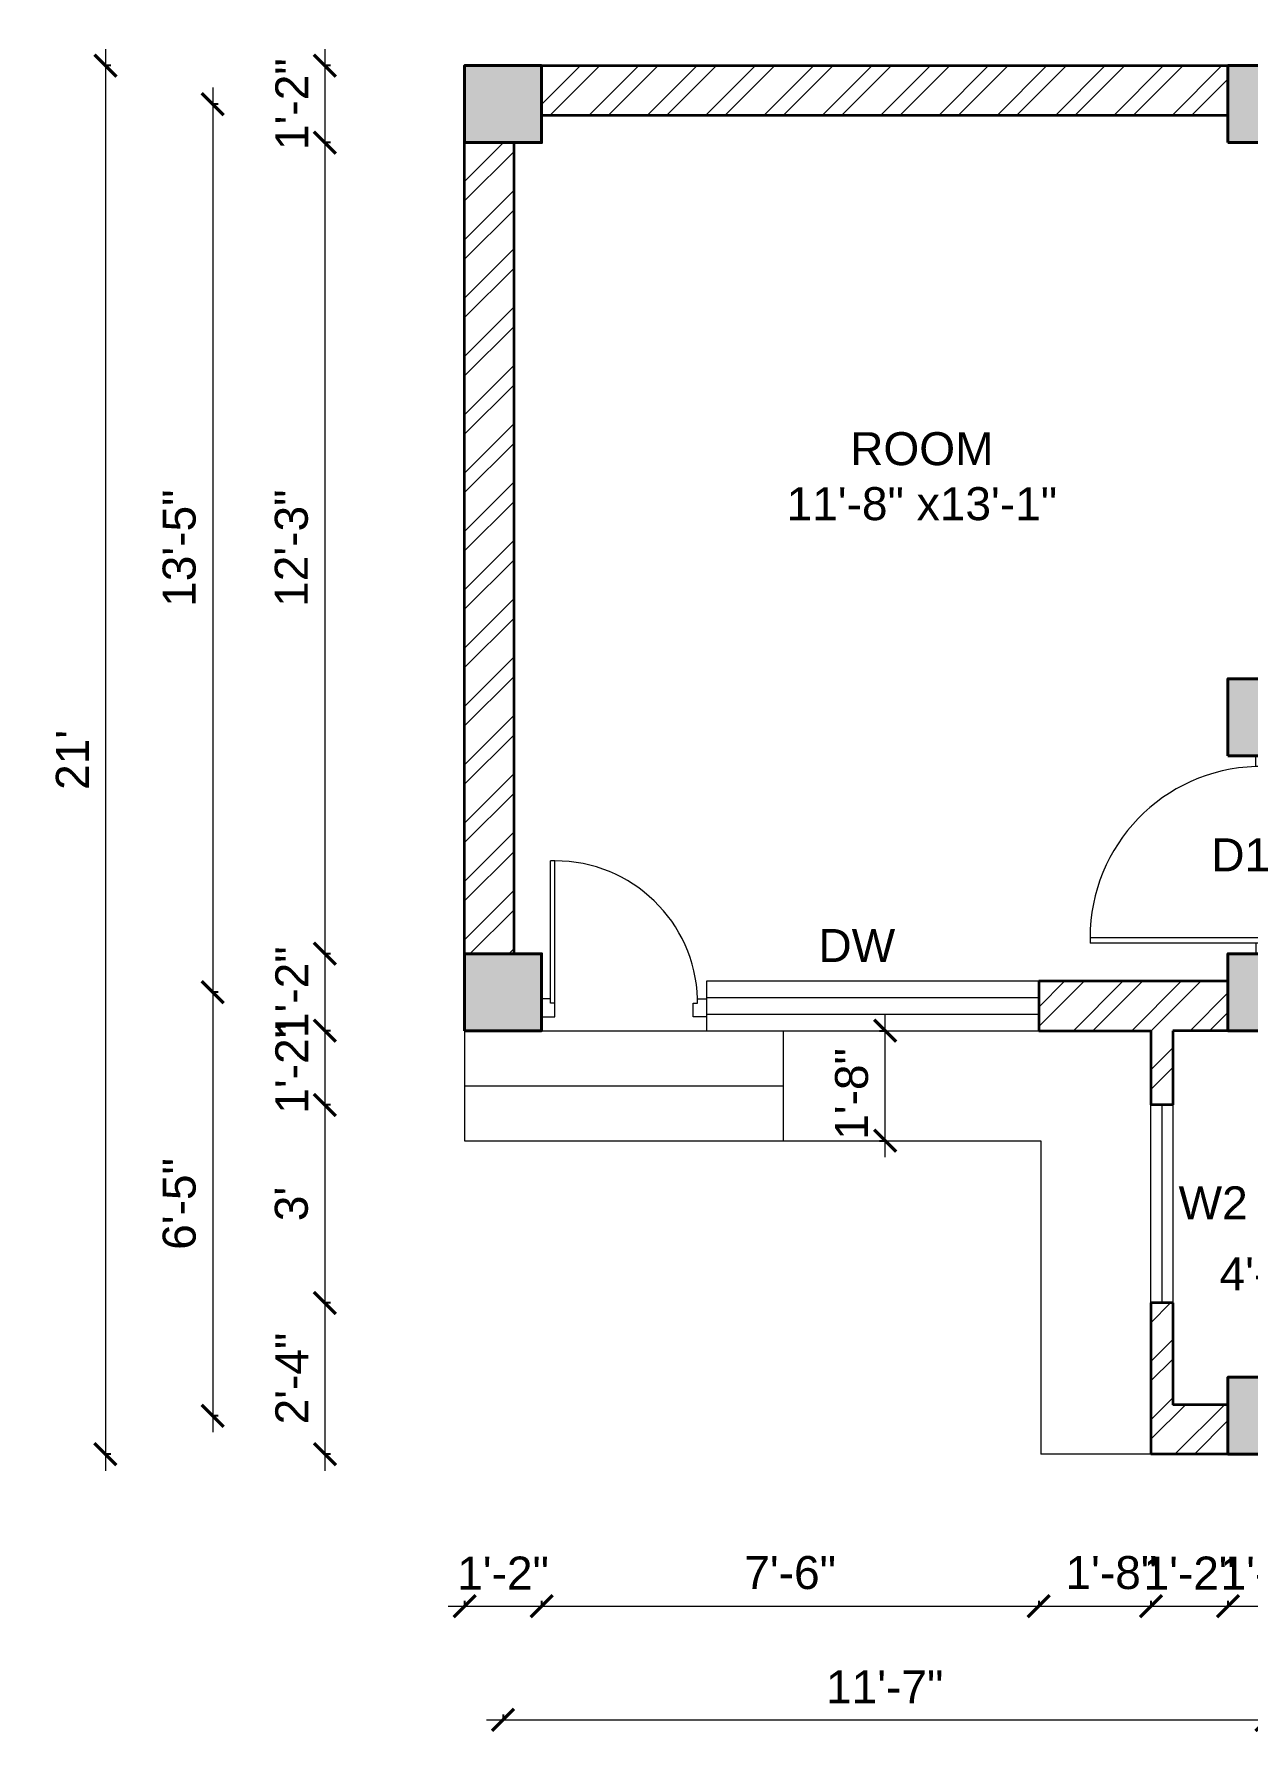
# Model space of a CAD drawing. Header units: inches. Extents: x -12073856 to 12321241, y -1226296 to 1319224.
# Drawn here: x 117099.1 to 117319.7, y 46366.6 to 46678.9 of the extents above; entities that cross this region are included whole.
import ezdxf

# ---------------------------------------------------------------- set-up
doc = ezdxf.new("R2010")
doc.units = ezdxf.units.IN
doc.header["$MEASUREMENT"] = 0
doc.header["$PDMODE"] = 35
for name, color, linetype, lineweight in [('Column', 181, 'Continuous', 40), ('Dimension', 130, 'Continuous', 9), ('Hatch', 9, 'Continuous', 9), ('Stairs', 61, 'Continuous', 18), ('TEXT', 255, 'Continuous', 35), ('Walls', 11, 'Continuous', 35), ('Windows', 151, 'Continuous', 15)]:
    doc.layers.add(name, color=color, linetype=linetype, lineweight=lineweight)
doc.styles.get("Standard").update_dxf_attribs({"font": 'arial.ttf'})
doc.dimstyles.get("Standard").update_dxf_attribs({"dimtxt": 6, "dimasz": 4, "dimexe": 0, "dimexo": 6, "dimgap": 3, "dimtad": 1, "dimdec": 0, "dimzin": 0, "dimdsep": 46, "dimlunit": 4, "dimtxsty": 'Standard', "dimblk": 'ARCHTICK', "dimcen": 0.09, "dimdle": 3, "dimclrd": 256, "dimadec": 0, "dimazin": 0, "dimtfac": 1, "dimtdec": 0, "dimtofl": 0, "dimtmove": 0, "dimatfit": 3, "dimfxl": 1, "dimfxlon": 1, "dimtolj": 1, "dimtzin": 0, "dimlwd": -1, "dimarcsym": 0})
pattern_1 = [(45, (-5410.089, 7867.5356), (-5.30330086, 5.30330086), []), (45, (-5406.5535, 7867.5356), (-5.30330086, 5.30330086), [])]

# ---------------------------------------------------------------- blocks, each defined once
blk = doc.blocks.new('colm')
at = {"layer": 'Hatch'}
h = blk.add_hatch(color=256, dxfattribs=at)
h.dxf.hatch_style = 1
h.paths.add_polyline_path([(66705.71, 8319.73), (66705.71, 8307.73), (66717.71, 8307.73), (66717.71, 8319.73)])
at = {"layer": 'Column'}
blk.add_lwpolyline([(66705.71, 8307.73), (66717.71, 8307.73), (66717.71, 8319.73), (66705.71, 8319.73)], close=True, dxfattribs=at)
blk = doc.blocks.new('GFFGS')
at = {"layer": 'Windows'}
for p, q in [((97915.22, 19628.63), (97915.22, 19658.74)), ((97916.19, 19658.74), (97915.22, 19658.74)), ((97916.19, 19627.65), (97916.19, 19658.77)), ((97915.22, 19628.63), (97913.27, 19628.63)), ((97913.27, 19628.63), (97913.27, 19624.73)), ((97915.22, 19627.65), (97915.22, 19628.63)), ((97916.19, 19627.65), (97915.22, 19627.65)), ((97916.19, 19624.73), (97916.19, 19627.65)), ((97946.35, 19624.73), (97946.35, 19627.65)), ((97946.35, 19627.65), (97947.32, 19627.65)), ((97947.32, 19627.65), (97947.32, 19628.63)), ((97947.32, 19628.63), (97949.27, 19628.63)), ((97949.27, 19628.63), (97949.27, 19624.73)), ((97913.27, 19624.73), (97916.19, 19624.73)), ((97949.27, 19624.73), (97946.35, 19624.73))]:
    blk.add_line(p, q, dxfattribs=at)
blk.add_arc((97916.25, 19627.66), 31.08, 1.7801, 90.1235, dxfattribs=at)
blk = doc.blocks.new('_ArchTick')
at = {"color": 0, "linetype": 'ByBlock', "const_width": 0.15}
blk.add_lwpolyline([(-0.5, -0.5), (0.5, 0.5)], dxfattribs=at)
blk = doc.blocks.new('*D1887')
at = {"layer": 'Defpoints', "color": 0, "transparency": 16777216}
for p in [(117191.31, 46700.77), (117177.31, 46673.24), (117191.31, 46673.24)]:
    blk.add_point(p, dxfattribs=at)
at = {"layer": 'Dimension', "transparency": 16777216}
blk.add_line((117174.31, 46700.77), (117194.31, 46700.77), dxfattribs=at)
at = {"layer": 'Dimension', "color": 0, "lineweight": -2, "transparency": 16777216}
for p, q in [((117177.31, 46699.77), (117177.31, 46700.77)), ((117191.31, 46699.77), (117191.31, 46700.77))]:
    blk.add_line(p, q, dxfattribs=at)
at = {"layer": 'Dimension', "transparency": 16777216, "xscale": 4, "yscale": 4, "zscale": 4, "rotation": 180}
blk.add_blockref('_ArchTick', (117177.31, 46700.77), dxfattribs=at)
at = {"layer": 'Dimension', "transparency": 16777216, "xscale": 4, "yscale": 4, "zscale": 4}
blk.add_blockref('_ArchTick', (117191.31, 46700.77), dxfattribs=at)
at = {"layer": 'Dimension', "color": 0, "lineweight": -2, "transparency": 16777216, "insert": (117184.31, 46706.78), "char_height": 6, "attachment_point": 5}
blk.add_mtext('\\A1;1\'-2"', dxfattribs=at)
blk = doc.blocks.new('*D1888')
at = {"layer": 'Defpoints', "color": 0, "transparency": 16777216}
for p in [(117316.13, 46700.77), (117191.31, 46673.24), (117316.13, 46673.24)]:
    blk.add_point(p, dxfattribs=at)
at = {"layer": 'Dimension', "transparency": 16777216}
blk.add_line((117188.31, 46700.77), (117319.13, 46700.77), dxfattribs=at)
at = {"layer": 'Dimension', "color": 0, "lineweight": -2, "transparency": 16777216}
for p, q in [((117191.31, 46699.77), (117191.31, 46700.77)), ((117316.13, 46699.77), (117316.13, 46700.77))]:
    blk.add_line(p, q, dxfattribs=at)
at = {"layer": 'Dimension', "transparency": 16777216, "xscale": 4, "yscale": 4, "zscale": 4, "rotation": 180}
blk.add_blockref('_ArchTick', (117191.31, 46700.77), dxfattribs=at)
at = {"layer": 'Dimension', "transparency": 16777216, "xscale": 4, "yscale": 4, "zscale": 4}
blk.add_blockref('_ArchTick', (117316.13, 46700.77), dxfattribs=at)
at = {"layer": 'Dimension', "color": 0, "lineweight": -2, "transparency": 16777216, "insert": (117253.72, 46706.83), "char_height": 6, "attachment_point": 5}
blk.add_mtext('\\A1;10\'-5"', dxfattribs=at)
blk = doc.blocks.new('*D1892')
at = {"layer": 'Defpoints', "color": 0, "transparency": 16777216}
for p in [(117323.13, 46715.79), (117184.31, 46673.24), (117323.13, 46673.24)]:
    blk.add_point(p, dxfattribs=at)
at = {"layer": 'Dimension', "transparency": 16777216}
blk.add_line((117181.31, 46715.79), (117326.13, 46715.79), dxfattribs=at)
at = {"layer": 'Dimension', "color": 0, "lineweight": -2, "transparency": 16777216}
for p, q in [((117184.31, 46714.79), (117184.31, 46715.79)), ((117323.13, 46714.79), (117323.13, 46715.79))]:
    blk.add_line(p, q, dxfattribs=at)
at = {"layer": 'Dimension', "transparency": 16777216, "xscale": 4, "yscale": 4, "zscale": 4, "rotation": 180}
blk.add_blockref('_ArchTick', (117184.31, 46715.79), dxfattribs=at)
at = {"layer": 'Dimension', "transparency": 16777216, "xscale": 4, "yscale": 4, "zscale": 4}
blk.add_blockref('_ArchTick', (117323.13, 46715.79), dxfattribs=at)
at = {"layer": 'Dimension', "color": 0, "lineweight": -2, "transparency": 16777216, "insert": (117253.72, 46721.8), "char_height": 6, "attachment_point": 5}
blk.add_mtext('\\A1;11\'-7"', dxfattribs=at)
blk = doc.blocks.new('*D1824')
at = {"layer": 'Defpoints', "color": 0, "transparency": 16777216}
for p in [(117677.01, 46732.36), (117177.31, 46673.24), (117677.01, 46673.24)]:
    blk.add_point(p, dxfattribs=at)
at = {"layer": 'Dimension', "transparency": 16777216}
blk.add_line((117174.31, 46732.36), (117680.01, 46732.36), dxfattribs=at)
at = {"layer": 'Dimension', "color": 0, "lineweight": -2, "transparency": 16777216}
for p, q in [((117177.31, 46731.36), (117177.31, 46732.36)), ((117677.01, 46731.36), (117677.01, 46732.36))]:
    blk.add_line(p, q, dxfattribs=at)
at = {"layer": 'Dimension', "transparency": 16777216, "xscale": 4, "yscale": 4, "zscale": 4, "rotation": 180}
blk.add_blockref('_ArchTick', (117177.31, 46732.36), dxfattribs=at)
at = {"layer": 'Dimension', "transparency": 16777216, "xscale": 4, "yscale": 4, "zscale": 4}
blk.add_blockref('_ArchTick', (117677.01, 46732.36), dxfattribs=at)
at = {"layer": 'Dimension', "color": 0, "lineweight": -2, "transparency": 16777216, "insert": (117427.16, 46738.42), "char_height": 6, "attachment_point": 5}
blk.add_mtext('\\A1;41\'-8"', dxfattribs=at)
blk = doc.blocks.new('*D1895')
at = {"layer": 'Defpoints', "color": 0, "transparency": 16777216}
for p in [(117177.31, 46673.24), (117151.91, 46659.24), (117177.31, 46659.24)]:
    blk.add_point(p, dxfattribs=at)
at = {"layer": 'Dimension', "transparency": 16777216}
blk.add_line((117151.91, 46676.24), (117151.91, 46656.24), dxfattribs=at)
at = {"layer": 'Dimension', "color": 0, "lineweight": -2, "transparency": 16777216}
for p, q in [((117152.91, 46673.24), (117151.91, 46673.24)), ((117152.91, 46659.24), (117151.91, 46659.24))]:
    blk.add_line(p, q, dxfattribs=at)
at = {"layer": 'Dimension', "transparency": 16777216, "xscale": 4, "yscale": 4, "zscale": 4}
for p, rotation in [((117151.91, 46673.24), 90), ((117151.91, 46659.24), 270)]:
    blk.add_blockref('_ArchTick', p, dxfattribs=dict(at, rotation=rotation))
at = {"layer": 'Dimension', "color": 0, "lineweight": -2, "transparency": 16777216, "insert": (117145.9, 46666.24), "char_height": 6, "attachment_point": 5, "rotation": 90}
blk.add_mtext('\\A1;1\'-2"', dxfattribs=at)
blk = doc.blocks.new('*D1896')
at = {"layer": 'Defpoints', "color": 0, "transparency": 16777216}
for p in [(117177.31, 46659.24), (117151.91, 46511.74), (117177.31, 46511.74)]:
    blk.add_point(p, dxfattribs=at)
at = {"layer": 'Dimension', "transparency": 16777216}
blk.add_line((117151.91, 46662.24), (117151.91, 46508.74), dxfattribs=at)
at = {"layer": 'Dimension', "color": 0, "lineweight": -2, "transparency": 16777216}
for p, q in [((117152.91, 46659.24), (117151.91, 46659.24)), ((117152.91, 46511.74), (117151.91, 46511.74))]:
    blk.add_line(p, q, dxfattribs=at)
at = {"layer": 'Dimension', "transparency": 16777216, "xscale": 4, "yscale": 4, "zscale": 4}
for p, rotation in [((117151.91, 46659.24), 90), ((117151.91, 46511.74), 270)]:
    blk.add_blockref('_ArchTick', p, dxfattribs=dict(at, rotation=rotation))
at = {"layer": 'Dimension', "color": 0, "lineweight": -2, "transparency": 16777216, "insert": (117145.85, 46585.49), "char_height": 6, "attachment_point": 5, "rotation": 90}
blk.add_mtext('\\A1;12\'-3"', dxfattribs=at)
blk = doc.blocks.new('*D1897')
at = {"layer": 'Defpoints', "color": 0, "transparency": 16777216}
for p in [(117177.31, 46511.74), (117151.91, 46497.74), (117177.31, 46497.74)]:
    blk.add_point(p, dxfattribs=at)
at = {"layer": 'Dimension', "transparency": 16777216}
blk.add_line((117151.91, 46514.74), (117151.91, 46494.74), dxfattribs=at)
at = {"layer": 'Dimension', "color": 0, "lineweight": -2, "transparency": 16777216}
for p, q in [((117152.91, 46511.74), (117151.91, 46511.74)), ((117152.91, 46497.74), (117151.91, 46497.74))]:
    blk.add_line(p, q, dxfattribs=at)
at = {"layer": 'Dimension', "transparency": 16777216, "xscale": 4, "yscale": 4, "zscale": 4}
for p, rotation in [((117151.91, 46511.74), 90), ((117151.91, 46497.74), 270)]:
    blk.add_blockref('_ArchTick', p, dxfattribs=dict(at, rotation=rotation))
at = {"layer": 'Dimension', "color": 0, "lineweight": -2, "transparency": 16777216, "insert": (117145.9, 46504.74), "char_height": 6, "attachment_point": 5, "rotation": 90}
blk.add_mtext('\\A1;1\'-2"', dxfattribs=at)
blk = doc.blocks.new('*D1898')
at = {"layer": 'Defpoints', "color": 0, "transparency": 16777216}
for p in [(117177.31, 46497.74), (117151.91, 46484.24), (117302.13, 46484.24)]:
    blk.add_point(p, dxfattribs=at)
at = {"layer": 'Dimension', "transparency": 16777216}
blk.add_line((117151.91, 46500.74), (117151.91, 46481.24), dxfattribs=at)
at = {"layer": 'Dimension', "color": 0, "lineweight": -2, "transparency": 16777216}
for p, q in [((117152.91, 46497.74), (117151.91, 46497.74)), ((117152.91, 46484.24), (117151.91, 46484.24))]:
    blk.add_line(p, q, dxfattribs=at)
at = {"layer": 'Dimension', "transparency": 16777216, "xscale": 4, "yscale": 4, "zscale": 4}
for p, rotation in [((117151.91, 46497.74), 90), ((117151.91, 46484.24), 270)]:
    blk.add_blockref('_ArchTick', p, dxfattribs=dict(at, rotation=rotation))
at = {"layer": 'Dimension', "color": 0, "lineweight": -2, "transparency": 16777216, "insert": (117145.9, 46490.99), "char_height": 6, "attachment_point": 5, "rotation": 90}
blk.add_mtext('\\A1;1\'-2"', dxfattribs=at)
blk = doc.blocks.new('*D1899')
at = {"layer": 'Defpoints', "color": 0, "transparency": 16777216}
for p in [(117302.13, 46484.24), (117151.91, 46448.24), (117302.13, 46448.24)]:
    blk.add_point(p, dxfattribs=at)
at = {"layer": 'Dimension', "transparency": 16777216}
blk.add_line((117151.91, 46487.24), (117151.91, 46445.24), dxfattribs=at)
at = {"layer": 'Dimension', "color": 0, "lineweight": -2, "transparency": 16777216}
for p, q in [((117152.91, 46484.24), (117151.91, 46484.24)), ((117152.91, 46448.24), (117151.91, 46448.24))]:
    blk.add_line(p, q, dxfattribs=at)
at = {"layer": 'Dimension', "transparency": 16777216, "xscale": 4, "yscale": 4, "zscale": 4}
for p, rotation in [((117151.91, 46484.24), 90), ((117151.91, 46448.24), 270)]:
    blk.add_blockref('_ArchTick', p, dxfattribs=dict(at, rotation=rotation))
at = {"layer": 'Dimension', "color": 0, "lineweight": -2, "transparency": 16777216, "insert": (117145.85, 46466.24), "char_height": 6, "attachment_point": 5, "rotation": 90}
blk.add_mtext("\\A1;3'", dxfattribs=at)
blk = doc.blocks.new('*D1900')
at = {"layer": 'Defpoints', "color": 0, "transparency": 16777216}
for p in [(117302.13, 46448.24), (117151.91, 46420.74), (117302.13, 46420.74)]:
    blk.add_point(p, dxfattribs=at)
at = {"layer": 'Dimension', "transparency": 16777216}
blk.add_line((117151.91, 46451.24), (117151.91, 46417.74), dxfattribs=at)
at = {"layer": 'Dimension', "color": 0, "lineweight": -2, "transparency": 16777216}
for p, q in [((117152.91, 46448.24), (117151.91, 46448.24)), ((117152.91, 46420.74), (117151.91, 46420.74))]:
    blk.add_line(p, q, dxfattribs=at)
at = {"layer": 'Dimension', "transparency": 16777216, "xscale": 4, "yscale": 4, "zscale": 4}
for p, rotation in [((117151.91, 46448.24), 90), ((117151.91, 46420.74), 270)]:
    blk.add_blockref('_ArchTick', p, dxfattribs=dict(at, rotation=rotation))
at = {"layer": 'Dimension', "color": 0, "lineweight": -2, "transparency": 16777216, "insert": (117145.9, 46434.49), "char_height": 6, "attachment_point": 5, "rotation": 90}
blk.add_mtext('\\A1;2\'-4"', dxfattribs=at)
blk = doc.blocks.new('*D1901')
at = {"layer": 'Defpoints', "color": 0, "transparency": 16777216}
for p in [(117177.31, 46666.24), (117131.51, 46504.74), (117177.31, 46504.74)]:
    blk.add_point(p, dxfattribs=at)
at = {"layer": 'Dimension', "transparency": 16777216}
blk.add_line((117131.51, 46669.24), (117131.51, 46501.74), dxfattribs=at)
at = {"layer": 'Dimension', "color": 0, "lineweight": -2, "transparency": 16777216}
for p, q in [((117132.51, 46666.24), (117131.51, 46666.24)), ((117132.51, 46504.74), (117131.51, 46504.74))]:
    blk.add_line(p, q, dxfattribs=at)
at = {"layer": 'Dimension', "transparency": 16777216, "xscale": 4, "yscale": 4, "zscale": 4}
for p, rotation in [((117131.51, 46666.24), 90), ((117131.51, 46504.74), 270)]:
    blk.add_blockref('_ArchTick', p, dxfattribs=dict(at, rotation=rotation))
at = {"layer": 'Dimension', "color": 0, "lineweight": -2, "transparency": 16777216, "insert": (117125.45, 46585.49), "char_height": 6, "attachment_point": 5, "rotation": 90}
blk.add_mtext('\\A1;13\'-5"', dxfattribs=at)
blk = doc.blocks.new('*D1902')
at = {"layer": 'Defpoints', "color": 0, "transparency": 16777216}
for p in [(117177.31, 46504.74), (117131.51, 46427.74), (117316.13, 46427.74)]:
    blk.add_point(p, dxfattribs=at)
at = {"layer": 'Dimension', "transparency": 16777216}
blk.add_line((117131.51, 46507.74), (117131.51, 46424.74), dxfattribs=at)
at = {"layer": 'Dimension', "color": 0, "lineweight": -2, "transparency": 16777216}
for p, q in [((117132.51, 46504.74), (117131.51, 46504.74)), ((117132.51, 46427.74), (117131.51, 46427.74))]:
    blk.add_line(p, q, dxfattribs=at)
at = {"layer": 'Dimension', "transparency": 16777216, "xscale": 4, "yscale": 4, "zscale": 4}
for p, rotation in [((117131.51, 46504.74), 90), ((117131.51, 46427.74), 270)]:
    blk.add_blockref('_ArchTick', p, dxfattribs=dict(at, rotation=rotation))
at = {"layer": 'Dimension', "color": 0, "lineweight": -2, "transparency": 16777216, "insert": (117125.45, 46466.24), "char_height": 6, "attachment_point": 5, "rotation": 90}
blk.add_mtext('\\A1;6\'-5"', dxfattribs=at)
blk = doc.blocks.new('*D1825')
at = {"layer": 'Defpoints', "color": 0, "transparency": 16777216}
for p in [(117177.31, 46673.24), (117112, 46420.74), (117302.13, 46420.74)]:
    blk.add_point(p, dxfattribs=at)
at = {"layer": 'Dimension', "transparency": 16777216}
blk.add_line((117112, 46676.24), (117112, 46417.74), dxfattribs=at)
at = {"layer": 'Dimension', "color": 0, "lineweight": -2, "transparency": 16777216}
for p, q in [((117113, 46673.24), (117112, 46673.24)), ((117113, 46420.74), (117112, 46420.74))]:
    blk.add_line(p, q, dxfattribs=at)
at = {"layer": 'Dimension', "transparency": 16777216, "xscale": 4, "yscale": 4, "zscale": 4}
for p, rotation in [((117112, 46673.24), 90), ((117112, 46420.74), 270)]:
    blk.add_blockref('_ArchTick', p, dxfattribs=dict(at, rotation=rotation))
at = {"layer": 'Dimension', "color": 0, "lineweight": -2, "transparency": 16777216, "insert": (117105.99, 46546.99), "char_height": 6, "attachment_point": 5, "rotation": 90}
blk.add_mtext("\\A1;21'", dxfattribs=at)
blk = doc.blocks.new('*D1826')
at = {"layer": 'Defpoints', "color": 0, "transparency": 16777216}
for p in [(117177.31, 46497.74), (117191.31, 46497.74), (117191.31, 46393.1)]:
    blk.add_point(p, dxfattribs=at)
at = {"layer": 'Dimension', "transparency": 16777216}
blk.add_line((117174.31, 46393.1), (117194.31, 46393.1), dxfattribs=at)
at = {"layer": 'Dimension', "color": 0, "lineweight": -2, "transparency": 16777216}
for p, q in [((117177.31, 46394.1), (117177.31, 46393.1)), ((117191.31, 46394.1), (117191.31, 46393.1))]:
    blk.add_line(p, q, dxfattribs=at)
at = {"layer": 'Dimension', "transparency": 16777216, "xscale": 4, "yscale": 4, "zscale": 4, "rotation": 180}
blk.add_blockref('_ArchTick', (117177.31, 46393.1), dxfattribs=at)
at = {"layer": 'Dimension', "transparency": 16777216, "xscale": 4, "yscale": 4, "zscale": 4}
blk.add_blockref('_ArchTick', (117191.31, 46393.1), dxfattribs=at)
at = {"layer": 'Dimension', "color": 0, "lineweight": -2, "transparency": 16777216, "insert": (117184.31, 46399.12), "char_height": 6, "attachment_point": 5}
blk.add_mtext('\\A1;1\'-2"', dxfattribs=at)
blk = doc.blocks.new('*D1903')
at = {"layer": 'Defpoints', "color": 0, "transparency": 16777216}
for p in [(117191.31, 46497.74), (117281.72, 46497.74), (117281.72, 46393.1)]:
    blk.add_point(p, dxfattribs=at)
at = {"layer": 'Dimension', "transparency": 16777216}
blk.add_line((117188.31, 46393.1), (117284.72, 46393.1), dxfattribs=at)
at = {"layer": 'Dimension', "color": 0, "lineweight": -2, "transparency": 16777216}
for p, q in [((117191.31, 46394.1), (117191.31, 46393.1)), ((117281.72, 46394.1), (117281.72, 46393.1))]:
    blk.add_line(p, q, dxfattribs=at)
at = {"layer": 'Dimension', "transparency": 16777216, "xscale": 4, "yscale": 4, "zscale": 4, "rotation": 180}
blk.add_blockref('_ArchTick', (117191.31, 46393.1), dxfattribs=at)
at = {"layer": 'Dimension', "transparency": 16777216, "xscale": 4, "yscale": 4, "zscale": 4}
blk.add_blockref('_ArchTick', (117281.72, 46393.1), dxfattribs=at)
at = {"layer": 'Dimension', "color": 0, "lineweight": -2, "transparency": 16777216, "insert": (117236.52, 46399.17), "char_height": 6, "attachment_point": 5}
blk.add_mtext('\\A1;7\'-6"', dxfattribs=at)
blk = doc.blocks.new('*D1904')
at = {"layer": 'Defpoints', "color": 0, "transparency": 16777216}
for p in [(117281.72, 46497.74), (117302.13, 46420.74), (117302.13, 46393.1)]:
    blk.add_point(p, dxfattribs=at)
at = {"layer": 'Dimension', "transparency": 16777216}
blk.add_line((117278.72, 46393.1), (117305.13, 46393.1), dxfattribs=at)
at = {"layer": 'Dimension', "color": 0, "lineweight": -2, "transparency": 16777216}
for p, q in [((117281.72, 46394.1), (117281.72, 46393.1)), ((117302.13, 46394.1), (117302.13, 46393.1))]:
    blk.add_line(p, q, dxfattribs=at)
at = {"layer": 'Dimension', "transparency": 16777216, "xscale": 4, "yscale": 4, "zscale": 4, "rotation": 180}
blk.add_blockref('_ArchTick', (117281.72, 46393.1), dxfattribs=at)
at = {"layer": 'Dimension', "transparency": 16777216, "xscale": 4, "yscale": 4, "zscale": 4}
blk.add_blockref('_ArchTick', (117302.13, 46393.1), dxfattribs=at)
at = {"layer": 'Dimension', "color": 0, "lineweight": -2, "transparency": 16777216, "insert": (117294.93, 46399.17), "char_height": 6, "attachment_point": 5}
blk.add_mtext('\\A1;1\'-8"', dxfattribs=at)
blk = doc.blocks.new('*D1905')
at = {"layer": 'Defpoints', "color": 0, "transparency": 16777216}
for p in [(117302.13, 46420.74), (117316.13, 46420.74), (117316.13, 46393.1)]:
    blk.add_point(p, dxfattribs=at)
at = {"layer": 'Dimension', "transparency": 16777216}
blk.add_line((117299.13, 46393.1), (117319.13, 46393.1), dxfattribs=at)
at = {"layer": 'Dimension', "color": 0, "lineweight": -2, "transparency": 16777216}
for p, q in [((117302.13, 46394.1), (117302.13, 46393.1)), ((117316.13, 46394.1), (117316.13, 46393.1))]:
    blk.add_line(p, q, dxfattribs=at)
at = {"layer": 'Dimension', "transparency": 16777216, "xscale": 4, "yscale": 4, "zscale": 4, "rotation": 180}
blk.add_blockref('_ArchTick', (117302.13, 46393.1), dxfattribs=at)
at = {"layer": 'Dimension', "transparency": 16777216, "xscale": 4, "yscale": 4, "zscale": 4}
blk.add_blockref('_ArchTick', (117316.13, 46393.1), dxfattribs=at)
at = {"layer": 'Dimension', "color": 0, "lineweight": -2, "transparency": 16777216, "insert": (117309.13, 46399.12), "char_height": 6, "attachment_point": 5}
blk.add_mtext('\\A1;1\'-2"', dxfattribs=at)
blk = doc.blocks.new('*D1906')
at = {"layer": 'Defpoints', "color": 0, "transparency": 16777216}
for p in [(117316.13, 46420.74), (117330.13, 46420.74), (117330.13, 46393.1)]:
    blk.add_point(p, dxfattribs=at)
at = {"layer": 'Dimension', "transparency": 16777216}
blk.add_line((117313.13, 46393.1), (117333.13, 46393.1), dxfattribs=at)
at = {"layer": 'Dimension', "color": 0, "lineweight": -2, "transparency": 16777216}
for p, q in [((117316.13, 46394.1), (117316.13, 46393.1)), ((117330.13, 46394.1), (117330.13, 46393.1))]:
    blk.add_line(p, q, dxfattribs=at)
at = {"layer": 'Dimension', "transparency": 16777216, "xscale": 4, "yscale": 4, "zscale": 4, "rotation": 180}
blk.add_blockref('_ArchTick', (117316.13, 46393.1), dxfattribs=at)
at = {"layer": 'Dimension', "transparency": 16777216, "xscale": 4, "yscale": 4, "zscale": 4}
blk.add_blockref('_ArchTick', (117330.13, 46393.1), dxfattribs=at)
at = {"layer": 'Dimension', "color": 0, "lineweight": -2, "transparency": 16777216, "insert": (117323.13, 46399.12), "char_height": 6, "attachment_point": 5}
blk.add_mtext('\\A1;1\'-2"', dxfattribs=at)
blk = doc.blocks.new('*D1910')
at = {"layer": 'Defpoints', "color": 0, "transparency": 16777216}
for p in [(117184.31, 46497.74), (117323.13, 46420.74), (117323.13, 46372.41)]:
    blk.add_point(p, dxfattribs=at)
at = {"layer": 'Dimension', "transparency": 16777216}
blk.add_line((117181.31, 46372.41), (117326.13, 46372.41), dxfattribs=at)
at = {"layer": 'Dimension', "color": 0, "lineweight": -2, "transparency": 16777216}
for p, q in [((117184.31, 46373.41), (117184.31, 46372.41)), ((117323.13, 46373.41), (117323.13, 46372.41))]:
    blk.add_line(p, q, dxfattribs=at)
at = {"layer": 'Dimension', "transparency": 16777216, "xscale": 4, "yscale": 4, "zscale": 4, "rotation": 180}
blk.add_blockref('_ArchTick', (117184.31, 46372.41), dxfattribs=at)
at = {"layer": 'Dimension', "transparency": 16777216, "xscale": 4, "yscale": 4, "zscale": 4}
blk.add_blockref('_ArchTick', (117323.13, 46372.41), dxfattribs=at)
at = {"layer": 'Dimension', "color": 0, "lineweight": -2, "transparency": 16777216, "insert": (117253.72, 46378.42), "char_height": 6, "attachment_point": 5}
blk.add_mtext('\\A1;11\'-7"', dxfattribs=at)
blk = doc.blocks.new('*D1827')
at = {"layer": 'Defpoints', "color": 0, "transparency": 16777216}
for p in [(117177.31, 46497.74), (117677.01, 46420.74), (117677.01, 46355.54)]:
    blk.add_point(p, dxfattribs=at)
at = {"layer": 'Dimension', "transparency": 16777216}
blk.add_line((117174.31, 46355.54), (117680.01, 46355.54), dxfattribs=at)
at = {"layer": 'Dimension', "color": 0, "lineweight": -2, "transparency": 16777216}
for p, q in [((117177.31, 46356.54), (117177.31, 46355.54)), ((117677.01, 46356.54), (117677.01, 46355.54))]:
    blk.add_line(p, q, dxfattribs=at)
at = {"layer": 'Dimension', "transparency": 16777216, "xscale": 4, "yscale": 4, "zscale": 4, "rotation": 180}
blk.add_blockref('_ArchTick', (117177.31, 46355.54), dxfattribs=at)
at = {"layer": 'Dimension', "transparency": 16777216, "xscale": 4, "yscale": 4, "zscale": 4}
blk.add_blockref('_ArchTick', (117677.01, 46355.54), dxfattribs=at)
at = {"layer": 'Dimension', "color": 0, "lineweight": -2, "transparency": 16777216, "insert": (117427.16, 46361.6), "char_height": 6, "attachment_point": 5}
blk.add_mtext('\\A1;41\'-8"', dxfattribs=at)
blk = doc.blocks.new('*D1917')
at = {"layer": 'Defpoints', "color": 0, "transparency": 16777216}
for p in [(117463.13, 46700.77), (117316.13, 46673.24), (117463.13, 46664.24)]:
    blk.add_point(p, dxfattribs=at)
at = {"layer": 'Dimension', "transparency": 16777216}
blk.add_line((117313.13, 46700.77), (117466.13, 46700.77), dxfattribs=at)
at = {"layer": 'Dimension', "color": 0, "lineweight": -2, "transparency": 16777216}
for p, q in [((117316.13, 46699.77), (117316.13, 46700.77)), ((117463.13, 46699.77), (117463.13, 46700.77))]:
    blk.add_line(p, q, dxfattribs=at)
at = {"layer": 'Dimension', "transparency": 16777216, "xscale": 4, "yscale": 4, "zscale": 4, "rotation": 180}
blk.add_blockref('_ArchTick', (117316.13, 46700.77), dxfattribs=at)
at = {"layer": 'Dimension', "transparency": 16777216, "xscale": 4, "yscale": 4, "zscale": 4}
blk.add_blockref('_ArchTick', (117463.13, 46700.77), dxfattribs=at)
at = {"layer": 'Dimension', "color": 0, "transparency": 16777216, "insert": (117389.63, 46706.84), "char_height": 6, "attachment_point": 5}
blk.add_mtext('\\A1;12\'-3"', dxfattribs=at)
blk = doc.blocks.new('*D2060')
at = {"layer": 'Defpoints', "color": 0, "transparency": 16777216}
for p in [(117235.31, 46497.74), (117253.79, 46497.74), (117235.31, 46477.74)]:
    blk.add_point(p, dxfattribs=at)
at = {"layer": 'Windows', "transparency": 16777216}
blk.add_line((117253.79, 46474.74), (117253.79, 46500.74), dxfattribs=at)
at = {"layer": 'Windows', "color": 0, "lineweight": -2, "transparency": 16777216}
for p, q in [((117252.79, 46497.74), (117253.79, 46497.74)), ((117252.79, 46477.74), (117253.79, 46477.74))]:
    blk.add_line(p, q, dxfattribs=at)
at = {"layer": 'Windows', "transparency": 16777216, "xscale": 4, "yscale": 4, "zscale": 4}
for p, rotation in [((117253.79, 46497.74), 90), ((117253.79, 46477.74), 270)]:
    blk.add_blockref('_ArchTick', p, dxfattribs=dict(at, rotation=rotation))
at = {"layer": 'Windows', "color": 0, "transparency": 16777216, "insert": (117247.72, 46486.24), "char_height": 6, "attachment_point": 5, "rotation": 90}
blk.add_mtext('\\A1;1\'-8"', dxfattribs=at)
blk = doc.blocks.new('*D2747')
at = {"layer": 'Defpoints', "color": 0, "transparency": 16777216}
for p in [(117323.13, 46666.24), (117075.4, 46554.74), (117323.13, 46554.74)]:
    blk.add_point(p, dxfattribs=at)
at = {"layer": 'Windows', "transparency": 16777216}
blk.add_line((117075.4, 46669.24), (117075.4, 46551.74), dxfattribs=at)
at = {"layer": 'Windows', "color": 0, "lineweight": -2, "transparency": 16777216}
for p, q in [((117076.4, 46666.24), (117075.4, 46666.24)), ((117076.4, 46554.74), (117075.4, 46554.74))]:
    blk.add_line(p, q, dxfattribs=at)
at = {"layer": 'Windows', "transparency": 16777216, "xscale": 4, "yscale": 4, "zscale": 4}
for p, rotation in [((117075.4, 46666.24), 90), ((117075.4, 46554.74), 270)]:
    blk.add_blockref('_ArchTick', p, dxfattribs=dict(at, rotation=rotation))
at = {"layer": 'Windows', "color": 0, "transparency": 16777216, "insert": (117069.34, 46610.49), "char_height": 6, "attachment_point": 5, "rotation": 90}
blk.add_mtext('\\A1;9\'-3"', dxfattribs=at)
blk = doc.blocks.new('*D2748')
at = {"layer": 'Defpoints', "color": 0, "transparency": 16777216}
for p in [(117323.13, 46554.74), (117075.4, 46504.74), (117184.31, 46504.74)]:
    blk.add_point(p, dxfattribs=at)
at = {"layer": 'Windows', "transparency": 16777216}
blk.add_line((117075.4, 46557.74), (117075.4, 46501.74), dxfattribs=at)
at = {"layer": 'Windows', "color": 0, "lineweight": -2, "transparency": 16777216}
for p, q in [((117076.4, 46554.74), (117075.4, 46554.74)), ((117076.4, 46504.74), (117075.4, 46504.74))]:
    blk.add_line(p, q, dxfattribs=at)
at = {"layer": 'Windows', "transparency": 16777216, "xscale": 4, "yscale": 4, "zscale": 4}
for p, rotation in [((117075.4, 46554.74), 90), ((117075.4, 46504.74), 270)]:
    blk.add_blockref('_ArchTick', p, dxfattribs=dict(at, rotation=rotation))
at = {"layer": 'Windows', "color": 0, "transparency": 16777216, "insert": (117069.39, 46529.74), "char_height": 6, "attachment_point": 5, "rotation": 90}
blk.add_mtext('\\A1;4\'-2"', dxfattribs=at)
blk = doc.blocks.new('*D2749')
at = {"layer": 'Defpoints', "color": 0, "transparency": 16777216}
for p in [(117184.31, 46504.74), (117075.4, 46427.74), (117323.13, 46427.74)]:
    blk.add_point(p, dxfattribs=at)
at = {"layer": 'Windows', "transparency": 16777216}
blk.add_line((117075.4, 46507.74), (117075.4, 46424.74), dxfattribs=at)
at = {"layer": 'Windows', "color": 0, "lineweight": -2, "transparency": 16777216}
for p, q in [((117076.4, 46504.74), (117075.4, 46504.74)), ((117076.4, 46427.74), (117075.4, 46427.74))]:
    blk.add_line(p, q, dxfattribs=at)
at = {"layer": 'Windows', "transparency": 16777216, "xscale": 4, "yscale": 4, "zscale": 4}
for p, rotation in [((117075.4, 46504.74), 90), ((117075.4, 46427.74), 270)]:
    blk.add_blockref('_ArchTick', p, dxfattribs=dict(at, rotation=rotation))
at = {"layer": 'Windows', "color": 0, "transparency": 16777216, "insert": (117069.34, 46466.24), "char_height": 6, "attachment_point": 5, "rotation": 90}
blk.add_mtext('\\A1;6\'-5"', dxfattribs=at)

msp = doc.modelspace()

# ---------------------------------------------------------------- hatches: boundary and pattern name
at = {"layer": 'Hatch'}
h = msp.add_hatch(dxfattribs=at)
h.set_pattern_fill('ANSI32', color=256, scale=20)
h.set_pattern_definition(pattern_1)
h.paths.add_polyline_path([(117191.31, 46673.24), (117191.31, 46664.24), (117316.13, 46664.24), (117316.13, 46673.24)])
h = msp.add_hatch(dxfattribs=at)
h.set_pattern_fill('ANSI32', color=256, scale=20)
h.set_pattern_definition(pattern_1)
h.paths.add_polyline_path([(117186.31, 46659.24), (117177.31, 46659.24), (117177.31, 46511.74), (117186.31, 46511.74)])
h = msp.add_hatch(dxfattribs=at)
h.set_pattern_fill('ANSI32', color=256, scale=20)
h.set_pattern_definition(pattern_1)
h.paths.add_polyline_path([(117302.13, 46497.74), (117302.13, 46484.24), (117306.13, 46484.24), (117306.13, 46497.74), (117316.13, 46497.74), (117316.13, 46506.74), (117281.72, 46506.74), (117281.72, 46497.74)])
h = msp.add_hatch(dxfattribs=at)
h.set_pattern_fill('ANSI32', color=256, scale=20)
h.set_pattern_definition(pattern_1)
h.paths.add_polyline_path([(117306.13, 46429.74), (117306.13, 46448.24), (117302.13, 46448.24), (117302.13, 46420.74), (117316.13, 46420.74), (117316.13, 46429.74)])

# ---------------------------------------------------------------- linework, layer by layer
at = {"layer": 'Stairs'}
for p, q in [((117177.31, 46497.74), (117177.31, 46477.74)), ((117235.31, 46477.74), (117235.31, 46497.74)), ((117177.31, 46487.74), (117235.31, 46487.74)), ((117177.31, 46477.74), (117235.31, 46477.74)), ((117235.31, 46477.74), (117282.13, 46477.74)), ((117282.13, 46477.74), (117282.13, 46420.74)), ((117302.13, 46420.74), (117282.13, 46420.74))]:
    msp.add_line(p, q, dxfattribs=at)
at = {"layer": 'Walls'}
for p, q in [((117191.31, 46673.24), (117316.13, 46673.24)), ((117191.31, 46664.24), (117316.13, 46664.24)), ((117177.31, 46511.74), (117177.31, 46659.24)), ((117186.31, 46511.74), (117186.31, 46659.24)), ((117316.13, 46506.74), (117281.72, 46506.74)), ((117281.72, 46506.74), (117281.72, 46497.74)), ((117281.72, 46497.74), (117302.13, 46497.74)), ((117302.13, 46497.74), (117302.13, 46484.24)), ((117306.13, 46497.74), (117306.13, 46484.24)), ((117316.13, 46497.74), (117306.13, 46497.74)), ((117306.13, 46484.24), (117302.13, 46484.24)), ((117302.13, 46448.24), (117302.13, 46420.74)), ((117306.13, 46448.24), (117302.13, 46448.24)), ((117306.13, 46448.24), (117306.13, 46429.74)), ((117316.13, 46429.74), (117306.13, 46429.74)), ((117316.13, 46420.74), (117302.13, 46420.74))]:
    msp.add_line(p, q, dxfattribs=at)
at = {"layer": 'Windows'}
for p, q in [((117281.72, 46506.74), (117221.31, 46506.74)), ((117221.31, 46506.74), (117221.31, 46497.74)), ((117281.72, 46503.74), (117221.31, 46503.74)), ((117221.31, 46500.74), (117281.72, 46500.74)), ((117191.31, 46497.74), (117221.31, 46497.74)), ((117221.31, 46497.74), (117281.72, 46497.74)), ((117302.13, 46448.24), (117302.13, 46484.24)), ((117304.13, 46484.24), (117304.13, 46448.24)), ((117306.13, 46484.24), (117306.13, 46448.24))]:
    msp.add_line(p, q, dxfattribs=at)

# ---------------------------------------------------------------- block references
at = {"layer": 'Column', "xscale": 1.166666666667879, "yscale": 1.166666666667879, "zscale": 1.166666666667879}
for p in [(39353.99, 36966.89), (39492.81, 36966.89), (39492.81, 36855.39), (39353.99, 36805.39), (39492.81, 36805.39), (39492.81, 36728.39)]:
    msp.add_blockref('colm', p, dxfattribs=at)
at = {"layer": 'Windows', "rotation": 90}
msp.add_blockref('GFFGS', (136949.81, -51401.53), dxfattribs=at)
at = {"layer": 'Windows', "xscale": 0.8333333333339397, "yscale": 0.8333333333339397, "zscale": 0.8333333333339397}
msp.add_blockref('GFFGS', (35596.92, 30146.35), dxfattribs=at)

# ---------------------------------------------------------------- texts
at = {"layer": 'TEXT', "char_height": 6}
for s, width, insert, attachment_point in [('\\pi29.7286;ROOM\\P\\pi18.16039;11\'-8" x13\'-1"', 84.2389, (117217.7, 46590.5), 7), ('\\pi5.0988;D1', 18.7269, (117308, 46532.73), 1), ('DW', 18.7269, (117241.66, 46516.24), 1), ('\\pi3.34914;W2', 18.7269, (117303.81, 46469.44), 1), ('\\pi34.18972;W/C\\P\\pi22.41891;4\'-6" x5\'-8"', 84.2389, (117292.18, 46450.45), 7)]:
    msp.add_mtext_dynamic_manual_height_columns(s, width=width, gutter_width=1, heights=[0], dxfattribs=dict(at, insert=insert, attachment_point=attachment_point))

# ---------------------------------------------------------------- dimensions: what is measured, and where the dimension line sits
at = {"layer": 'Dimension', "lineweight": -2}
for base, p1, p2, picture, middle in [((117677.01, 46732.36), (117177.31, 46673.24), (117677.01, 46673.24), '*D1824', (117427.16, 46738.42)), ((117323.13, 46715.79), (117184.31, 46673.24), (117323.13, 46673.24), '*D1892', (117253.72, 46721.8)), ((117316.13, 46700.77), (117191.31, 46673.24), (117316.13, 46673.24), '*D1888', (117253.72, 46706.83)), ((117677.01, 46355.54), (117177.31, 46497.74), (117677.01, 46420.74), '*D1827', (117427.16, 46361.6)), ((117323.13, 46372.41), (117184.31, 46497.74), (117323.13, 46420.74), '*D1910', (117253.72, 46378.42)), ((117281.72, 46393.1), (117191.31, 46497.74), (117281.72, 46497.74), '*D1903', (117236.52, 46399.17))]:
    dim = msp.add_linear_dim(base=base, p1=p1, p2=p2, dimstyle='Standard', override={"dimtmove": 1}, dxfattribs=at)
    dim.commit()
    dim.dimension.update_dxf_attribs({"geometry": picture, "text_midpoint": middle})
for base, p1, p2, picture, middle in [((117191.31, 46700.77), (117177.31, 46673.24), (117191.31, 46673.24), '*D1887', (117184.31, 46700.77)), ((117191.31, 46393.1), (117177.31, 46497.74), (117191.31, 46497.74), '*D1826', (117184.31, 46393.1)), ((117302.13, 46393.1), (117281.72, 46497.74), (117302.13, 46420.74), '*D1904', (117294.93, 46393.1)), ((117316.13, 46393.1), (117302.13, 46420.74), (117316.13, 46420.74), '*D1905', (117309.13, 46393.1)), ((117330.13, 46393.1), (117316.13, 46420.74), (117330.13, 46420.74), '*D1906', (117323.13, 46393.1))]:
    dim = msp.add_linear_dim(base=base, p1=p1, p2=p2, dimstyle='Standard', override={"dimtmove": 1}, dxfattribs=at)
    dim.commit()
    dim.dimension.update_dxf_attribs({"geometry": picture, "text_midpoint": middle, "dimtype": 160})
at = {"layer": 'Dimension'}
dim = msp.add_linear_dim(base=(117463.13, 46700.77), p1=(117316.13, 46673.24), p2=(117463.13, 46664.24), dimstyle='Standard', override={"dimtmove": 1}, dxfattribs=at)
dim.commit()
dim.dimension.update_dxf_attribs({"geometry": '*D1917', "text_midpoint": (117389.63, 46706.84)})
at = {"layer": 'Dimension', "lineweight": -2}
for base, p1, p2, picture, middle in [((117112.0014, 46420.74), (117177.3125, 46673.2376), (117302.1299, 46420.74), '*D1825', (117105.9891, 46546.9888)), ((117131.5122, 46504.74), (117177.3125, 46666.2376), (117177.3125, 46504.74), '*D1901', (117125.4467, 46585.4888)), ((117151.914, 46511.74), (117177.3125, 46659.2376), (117177.3125, 46511.74), '*D1896', (117145.8485, 46585.4888)), ((117131.51, 46427.74), (117177.31, 46504.74), (117316.13, 46427.74), '*D1902', (117125.45, 46466.24)), ((117151.91, 46448.24), (117302.13, 46484.24), (117302.13, 46448.24), '*D1899', (117145.85, 46466.24)), ((117151.91401522, 46420.73999611), (117302.12988983, 46448.23999611), (117302.12988983, 46420.73999611), '*D1900', (117145.90173692, 46434.48999611))]:
    dim = msp.add_linear_dim(base=base, p1=p1, p2=p2, angle=90, dimstyle='Standard', override={"dimtmove": 1}, dxfattribs=at)
    dim.commit()
    dim.dimension.update_dxf_attribs({"geometry": picture, "text_midpoint": middle})
for base, p1, p2, picture, middle in [((117151.91, 46659.24), (117177.31, 46673.24), (117177.31, 46659.24), '*D1895', (117151.91, 46666.24)), ((117151.91, 46497.74), (117177.31, 46511.74), (117177.31, 46497.74), '*D1897', (117151.91, 46504.74)), ((117151.91401522, 46484.23999611), (117177.31254038, 46497.73999611), (117302.12988983, 46484.23999611), '*D1898', (117151.91401522, 46490.98999611))]:
    dim = msp.add_linear_dim(base=base, p1=p1, p2=p2, angle=90, dimstyle='Standard', override={"dimtmove": 1}, dxfattribs=at)
    dim.commit()
    dim.dimension.update_dxf_attribs({"geometry": picture, "text_midpoint": middle, "dimtype": 160})
at = {"layer": 'Windows'}
dim = msp.add_linear_dim(base=(117075.405, 46554.74), p1=(117323.1299, 46666.2376), p2=(117323.1299, 46554.74), angle=90, dimstyle='Standard', dxfattribs=at)
dim.commit()
dim.dimension.update_dxf_attribs({"geometry": '*D2747', "text_midpoint": (117069.3395, 46610.4888)})
for base, p1, p2, picture, middle in [((117075.4, 46504.74), (117323.13, 46554.74), (117184.31, 46504.74), '*D2748', (117069.39, 46529.74)), ((117075.4, 46427.74), (117184.31, 46504.74), (117323.13, 46427.74), '*D2749', (117069.34, 46466.24))]:
    dim = msp.add_linear_dim(base=base, p1=p1, p2=p2, angle=90, dimstyle='Standard', override={"dimtmove": 1}, dxfattribs=at)
    dim.commit()
    dim.dimension.update_dxf_attribs({"geometry": picture, "text_midpoint": middle})
dim = msp.add_linear_dim(base=(117253.79, 46497.74), p1=(117235.31, 46477.74), p2=(117235.31, 46497.74), angle=90, dimstyle='Standard', dxfattribs=at)
dim.commit()
dim.dimension.update_dxf_attribs({"geometry": '*D2060', "text_midpoint": (117253.79, 46486.24), "dimtype": 160})

doc.saveas('drawing.dxf')
